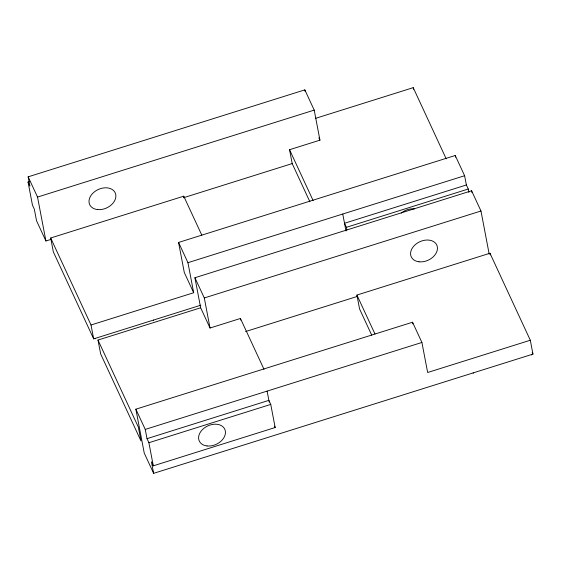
<?xml version="1.0" encoding="UTF-8"?>
<svg xmlns="http://www.w3.org/2000/svg" width="561" height="561" viewBox="0 0 561 561"><rect width="100%" height="100%" fill="white"/><g stroke="black" fill="none" stroke-linecap="round" stroke-linejoin="round"><path stroke-width="0.84" d="M29.719 181.512L28.05 182.037L29.922 186.084L28.162 176.834L304.833 89.872L314.209 110.103L319.945 140.159L289.546 149.71L292.19 163.581L309.875 201.736M28.162 176.834L37.538 197.072L314.209 110.103M315.57 118.35L413.219 87.656L446.212 158.84M200.859 305.184L93.673 338.872L53.337 251.868L50.693 237.997L183.742 196.182L201.799 235.129M28.05 182.037L32.461 205.158L34.333 209.204L36.542 220.761L45.918 240.992L50.932 239.421M183.664 197.696L292.19 163.581M50.693 237.997L91.022 325.001L193.678 292.737L184.296 272.506L178.566 242.45L455.237 155.488L464.613 175.719L466.38 184.969L468.253 189.015L468.905 192.437M178.566 242.45L187.942 262.681L464.613 175.719M466.38 184.969L344.524 223.271L346.396 227.317L346.887 229.884M346.396 227.317L468.253 189.015M264.014 369.334L240.431 318.466L210.031 328.024L200.656 307.786L194.919 277.737L471.591 190.768L480.973 211.006L489.185 254.084M194.919 277.737L204.302 297.968L480.973 211.006M98 340.057L138.329 427.054L140.979 440.925L100.65 353.928L98 340.057L200.656 307.786M371.726 335.162L359.566 308.929L356.922 295.058L489.97 253.235L530.306 340.239L532.95 354.11L153.63 473.344L144.247 453.106L135.867 409.186L412.538 322.224L421.914 342.455L427.65 372.504L530.306 340.239M245.585 331.551L357.448 296.383M135.867 409.186L145.25 429.417L421.914 342.455M145.25 429.417L147.01 438.667L268.866 400.365L270.746 404.411L275.156 427.524L153.3 465.833L151.421 461.78L153.63 473.344M147.01 438.667L148.889 442.713L270.746 404.411M532.214 352.532L532.95 354.11M318.858 137.824L319.945 140.159M289.546 149.71L313.129 200.586M356.922 295.058L374.979 334.005M274.532 426.178L275.156 427.524M531.414 354.594L531.491 354.994M489.97 253.235L490.286 254.869M471.591 190.768L471.913 192.451M455.237 155.488L455.553 157.178M473.182 372.897L473.26 373.296M413.219 87.656L413.527 89.29M412.538 322.224L412.868 323.942M342.757 214.022L345.99 230.978M304.833 89.872L305.156 91.59M267.106 391.115L269.196 402.076M240.431 318.466L240.746 320.1M204.302 297.968L210.031 328.024M183.742 196.182L184.057 197.809M187.942 262.681L193.678 292.737M153.434 320.086L153.511 320.485M148.889 442.713L153.3 465.833M95.202 338.388L95.279 338.788M91.022 325.001L93.673 338.872M37.538 197.072L45.918 240.992M401.206 213.068A14.053 10.133 -24.9 0 1 414.516 208.888M97.453 209.562A14.053 10.133 -24.9 0 0 115.741 194.541A14.053 10.133 -24.9 0 0 94.115 192.072A14.053 10.133 -24.9 0 0 97.453 209.562M419.025 261.798A14.053 10.133 -24.9 0 0 437.321 246.777A14.053 10.133 -24.9 0 0 415.687 244.308A14.053 10.133 -24.9 0 0 419.025 261.798M207.037 445.953A14.053 10.133 -24.9 0 0 225.326 430.939A14.053 10.133 -24.9 0 0 203.699 428.464A14.053 10.133 -24.9 0 0 207.037 445.953"/></g></svg>
